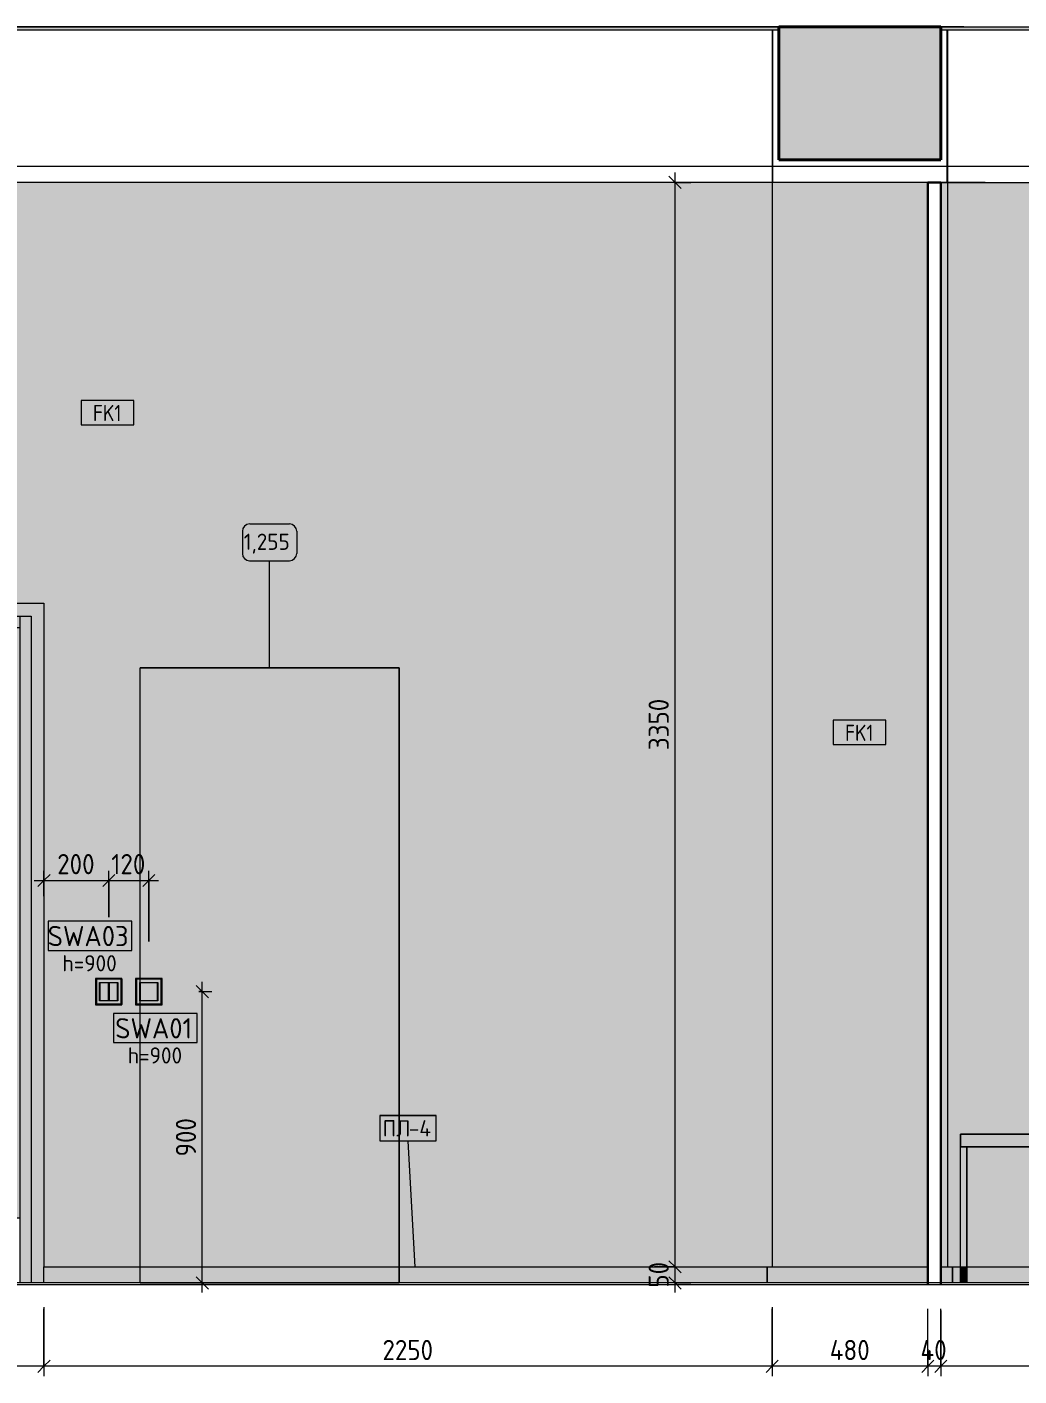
# Model space of a CAD drawing. Header units: millimetres. Extents: x 97900 to 162318, y -1987 to 22028.
# Drawn here: x 137377 to 140441, y 8112 to 12280 of the extents above; entities that cross this region are included whole.
import ezdxf

# ---------------------------------------------------------------- set-up
doc = ezdxf.new("R2010")
doc.units = ezdxf.units.MM
for name, color, linetype, lineweight in [('A-ANNO-DIMS', 7, 'Continuous', 9), ('A-ANNO-DIMS-25', 7, 'Continuous', 9), ('A-CLNG', 7, 'Continuous', 9), ('A-DETL', 7, 'Continuous', 9), ('A-DOOR', 7, 'Continuous', 9), ('A-DOOR-FRAM-1', 7, 'Continuous', 9), ('A-FLOR', 7, 'Continuous', 9), ('A-GENM', 7, 'Continuous', 9), ('A-GENM-IDEN', 7, 'Continuous', 9), ('A-WALL-IDEN', 7, 'Continuous', 9), ('A-WALL-PATT', 7, 'Continuous', 9), ('E-ELEC-FIXT-IDEN', 7, 'Continuous', 9), ('G-ANNO-DIMS', 7, 'Continuous', 9), ('I-FURN-IDEN', 7, 'Continuous', 9), ('I-WALL', 7, 'Continuous', 9), ('Электрические приборы', 7, 'Continuous', 9)]:
    doc.layers.add(name, color=color, linetype=linetype, lineweight=lineweight)
for name, color, linetype, lineweight, true_color in [('A-FLOR-1', 7, 'Continuous', 9, 0x787878), ('A-FLOR-FNSH-2', 7, 'Continuous', 40, 0x3c3c3c), ('A-WALL-5', 7, 'Continuous', 30, 0x3c3c3c), ('I-FURN-5', 7, 'Continuous', 9, 0xc0c0c0), ('I-FURN-7', 7, 'Continuous', 9, 0xacacac), ('I-FURN-8', 7, 'Continuous', 9, 0x9e9e9e), ('I-FURN-9', 7, 'Continuous', 9, 0x949494)]:
    doc.layers.add(name, color=color, linetype=linetype, lineweight=lineweight, true_color=true_color)
doc.layers.add('I-FURN-6', color=7, linetype='Continuous', lineweight=9, true_color=0x7f7f7f, transparency=0.7)
doc.styles.add('GOST Common_5', font='GOST_Common.ttf', dxfattribs={"height": 50})
doc.styles.add('GOST Common_6', font='GOST_Common.ttf', dxfattribs={"width": 0.9, "height": 50})
doc.styles.add('GOST Common_7', font='GOST_Common.ttf', dxfattribs={"height": 62.5})
doc.styles.add('ISOCPEUR_2', font='isocpeur.ttf', dxfattribs={"width": 0.9, "height": 62.5})
doc.dimstyles.new('ISO-2_5_0_9К_БОЛЬШОЙ_1', dxfattribs={"dimscale": 304.8, "dimtxt": 62.248823, "dimasz": 0.123031, "dimexe": 0.098425, "dimexo": 0.246063, "dimgap": 0, "dimtad": 1, "dimdec": 0, "dimrnd": 10, "dimzin": 0, "dimdsep": 46, "dimtxsty": 'ISOCPEUR_2', "dimblk1": 'OBLIQUE', "dimblk2": 'OBLIQUE', "dimsah": 1, "dimcen": 0.09, "dimdle": 0.098425, "dimazin": 0, "dimtfac": 1, "dimtdec": 4, "dimtix": 1, "dimtmove": 0, "dimatfit": 3, "dimfxl": 1, "dimtvp": 1, "dimtolj": 1, "dimtzin": 0, "dimarcsym": 2})

# ---------------------------------------------------------------- blocks, each defined once
blk = doc.blocks.new('110_Дверь_СКБ_2Ст - Д-6_л__ ДОО_Дв_1450x2100h_Дверь из раздевальной в коридор-V31-Развертка 3_35-2')
at = {"layer": 'A-DOOR'}
h = blk.add_hatch(color=256, dxfattribs=at)
h.paths.add_polyline_path([(-109695, 8600), (-108745, 8600), (-108745, 10425), (-109695, 10425), (-109695, 8880.4)])
h.paths.add_polyline_path([(-108822.9, 9235.1), (-108830.3, 9235.5), (-108837.5, 9237.7), (-108843.8, 9241.6), (-108849, 9247), (-108852.7, 9253.5), (-108854.7, 9260.7), (-108854.7, 9268.8), (-108853, 9275.6), (-108849, 9282.8), (-108844.4, 9287.9), (-108838.1, 9292), (-108830.9, 9294.4), (-108823.4, 9295), (-108815.9, 9293.6), (-108809, 9290.4), (-108803.2, 9285.6), (-108798.7, 9279.5), (-108796, 9272.5), (-108795, 9265), (-108796, 9257.5), (-108798.7, 9250.6), (-108803, 9244.6), (-108809, 9239.7), (-108815.5, 9236.5), (-108820.8, 9235.5)])
h.paths.add_polyline_path([(-108824.5, 9365), (-108833.8, 9366.2), (-108841.9, 9369.3), (-108849.2, 9374.7), (-108854.9, 9381.7), (-108858.5, 9390), (-108955, 9390), (-108957.6, 9390.3), (-108960, 9391.3), (-108962.1, 9392.9), (-108963.7, 9395), (-108964.7, 9397.4), (-108965, 9400), (-108964.7, 9402.6), (-108963.7, 9405), (-108962.1, 9407.1), (-108960, 9408.7), (-108957.6, 9409.7), (-108955, 9410), (-108858.5, 9410), (-108854.9, 9418.3), (-108848.3, 9426), (-108841.9, 9430.7), (-108833.5, 9434), (-108824.5, 9435), (-108815.5, 9433.7), (-108807.2, 9430.1), (-108800.1, 9424.6), (-108794.6, 9417.3), (-108791.2, 9409), (-108790, 9400), (-108791.2, 9391), (-108794.6, 9382.7), (-108800.1, 9375.4), (-108807.2, 9369.9), (-108816.6, 9366.2), (-108822.4, 9365.3)])
blk.add_hatch(color=256, dxfattribs=at).paths.add_polyline_path([(-108652, 8600), (-108395, 8600), (-108395, 10425), (-108745, 10425), (-108745, 8600)])
at = {"layer": 'A-DOOR-FRAM-1'}
for points in [[(-109730, 8400), (-109730, 10460), (-108360, 10460), (-108360, 8400), (-108320, 8400), (-108320, 10500), (-109770, 10500), (-109770, 8400)], [(-109695, 8400), (-109695, 10460), (-109730, 10460), (-109730, 8400)], [(-108449.8, 10425), (-108395, 10425), (-108395, 10460), (-109695, 10460), (-109695, 10425), (-108745, 10425)], [(-108360, 8400), (-108360, 10460), (-108395, 10460), (-108395, 8400)]]:
    blk.add_hatch(color=256, dxfattribs=at).paths.add_polyline_path(points)
at = {"layer": 'A-DOOR'}
for p, q in [((-108745, 8600), (-108745, 10425)), ((-108745, 10425), (-108745, 8600)), ((-108955, 9410), (-108825, 9410)), ((-108825, 9390), (-108955, 9390)), ((-108825, 9410), (-108858.5, 9410)), ((-108858.5, 9390), (-108825, 9390)), ((-109695, 8600), (-108745, 8600)), ((-108745, 8600), (-108745, 8400)), ((-108395, 8600), (-108745, 8600)), ((-108745, 8600), (-108745, 8400))]:
    blk.add_line(p, q, dxfattribs=at)
for centre, radius, start, end in [((-108825, 9400), 35, 0, 163.3985), ((-108955, 9400), 10, 90, 270), ((-108825, 9400), 35, 196.6015, 0), ((-108825, 9400), 10, 270, 90), ((-108825, 9400), 10, 270, 90), ((-108825, 9265), 30, 0, 188.1699), ((-108825, 9265), 30, 188.1699, 0)]:
    blk.add_arc(centre, radius, start, end, dxfattribs=at)
at = {"layer": 'A-DOOR-FRAM-1'}
for p, q in [((-109730, 8400), (-109730, 10460)), ((-109730, 10460), (-108360, 10460)), ((-109695, 10425), (-109695, 10460)), ((-109695, 10460), (-109695, 8400)), ((-109695, 10425), (-108395, 10425)), ((-108395, 10460), (-108395, 10425)), ((-108395, 10460), (-108395, 8400)), ((-108360, 10460), (-108360, 8400))]:
    blk.add_line(p, q, dxfattribs=at)
blk = doc.blocks.new('Шкаф параметрический - 1_255-25532301-Развертка 3_35-2')
at = {"layer": 'I-FURN-6'}
h = blk.add_hatch(color=256, dxfattribs=at)
h.paths.add_polyline_path([(-108023.2, 8450), (-107223.2, 8450), (-107223.2, 10300), (-108023.2, 10300), (-108023.2, 9341), (-107955.2, 9341), (-107955.2, 9259), (-108023.2, 9259), (-108023.2, 8517.2)])
h.paths.add_polyline_path([(-107956.2, 9260), (-107956.2, 9340), (-108023.2, 9340), (-108023.2, 9338), (-107958.2, 9338), (-107958.2, 9262), (-108023.2, 9262), (-108023.2, 9260), (-107958.2, 9260)])
h.paths.add_polyline_path([(-107969.2, 9272), (-107968.2, 9272), (-107968.2, 9328), (-108023.2, 9328), (-108023.2, 9327), (-107969.2, 9327), (-107969.2, 9273), (-108023.2, 9273), (-108023.2, 9272)])
h = blk.add_hatch(color=256, dxfattribs=at)
h.paths.add_polyline_path([(-107955.2, 9259), (-107955.2, 9341), (-108023.2, 9341), (-108023.2, 9340), (-107956.2, 9340), (-107956.2, 9260), (-108023.2, 9259.8), (-108023.2, 9259), (-107956.2, 9259)])
h.paths.add_polyline_path([(-107968.2, 9262), (-107958.2, 9262), (-107958.2, 9338), (-108023.2, 9338), (-108023.2, 9328), (-107968.2, 9328), (-107968.2, 9272), (-108023.2, 9271.8), (-108023.2, 9262), (-107969.2, 9262)])
h.paths.add_polyline_path([(-107969.2, 9273), (-107969.2, 9327), (-108023.2, 9327), (-108023.2, 9273)])
blk.add_hatch(color=256, dxfattribs=at).paths.add_polyline_path([(-108023.2, 8400), (-107223.2, 8400), (-107223.2, 8450), (-108023.2, 8450)])
at = {"layer": 'I-FURN-5'}
for p, q in [((-108023.2, 10300), (-107223.2, 10300)), ((-108023.2, 8400), (-108023.2, 10300)), ((-107223.2, 8400), (-107223.2, 10300))]:
    blk.add_line(p, q, dxfattribs=at)
at = {"layer": 'I-FURN-7'}
for p, q in [((-108023.2, 10300), (-107223.2, 10300)), ((-108023.2, 10300), (-107223.2, 10300)), ((-107223.2, 10300), (-108023.2, 10300)), ((-108023.2, 8400), (-108023.2, 10300)), ((-107223.2, 10300), (-107223.2, 8400))]:
    blk.add_line(p, q, dxfattribs=at)
at = {"layer": 'I-FURN-8'}
blk.add_line((-108023.2, 8400), (-107223.2, 8400), dxfattribs=at)
blk = doc.blocks.new('Стол базовый прямоугольный - 1_146-25586992-Развертка 3_35-2')
at = {"layer": 'I-FURN-6'}
for points in [[(-104254.2, 8820), (-104254.2, 8860), (-105489.2, 8860), (-105489.2, 8820), (-104274.2, 8820)], [(-105489.2, 8450), (-105469.2, 8450), (-105469.2, 8820), (-105489.2, 8820)], [(-104274.2, 8450), (-104254.2, 8450), (-104254.2, 8820), (-104274.2, 8820)], [(-105469.2, 8400), (-105469.2, 8450), (-105489.2, 8450), (-105489.2, 8400)], [(-104254.2, 8400), (-104254.2, 8450), (-104274.2, 8450), (-104274.2, 8400)]]:
    blk.add_hatch(color=256, dxfattribs=at).paths.add_polyline_path(points)
at = {"layer": 'I-FURN-5'}
for p, q in [((-105489.2, 8860), (-104254.2, 8860)), ((-105489.2, 8860), (-105489.2, 8820)), ((-104254.2, 8820), (-104254.2, 8860)), ((-104254.2, 8820), (-105489.2, 8820)), ((-105489.2, 8820), (-105469.2, 8820)), ((-105489.2, 8400), (-105489.2, 8820)), ((-105469.2, 8820), (-105469.2, 8400)), ((-104274.2, 8820), (-104254.2, 8820)), ((-104274.2, 8820), (-104274.2, 8400)), ((-104254.2, 8400), (-104254.2, 8820))]:
    blk.add_line(p, q, dxfattribs=at)
at = {"layer": 'I-FURN-7'}
for p, q in [((-104254.2, 8860), (-105489.2, 8860)), ((-105489.2, 8820), (-105489.2, 8860)), ((-104254.2, 8820), (-104254.2, 8860)), ((-105489.2, 8400), (-105489.2, 8820)), ((-105489.2, 8400), (-105489.2, 8820)), ((-105469.2, 8820), (-104274.2, 8820)), ((-105469.2, 8400), (-105469.2, 8820)), ((-105469.2, 8400), (-105469.2, 8820)), ((-104274.2, 8400), (-104274.2, 8820)), ((-104274.2, 8400), (-104274.2, 8820)), ((-104254.2, 8400), (-104254.2, 8820)), ((-104254.2, 8400), (-104254.2, 8820))]:
    blk.add_line(p, q, dxfattribs=at)
at = {"layer": 'I-FURN-8'}
for p, q in [((-105469.2, 8820), (-105489.2, 8820)), ((-105489.2, 8820), (-105469.2, 8820)), ((-105489.2, 8400), (-105489.2, 8820)), ((-105469.2, 8820), (-105469.2, 8400)), ((-104254.2, 8820), (-104274.2, 8820)), ((-104274.2, 8820), (-104254.2, 8820)), ((-104274.2, 8820), (-104274.2, 8400)), ((-104254.2, 8400), (-104254.2, 8820))]:
    blk.add_line(p, q, dxfattribs=at)
at = {"layer": 'I-FURN-9'}
for p, q in [((-105489.2, 8820), (-105469.2, 8820)), ((-105469.2, 8820), (-105489.2, 8820)), ((-104274.2, 8820), (-104254.2, 8820)), ((-104254.2, 8820), (-104274.2, 8820))]:
    blk.add_line(p, q, dxfattribs=at)
blk = doc.blocks.new('Плинтус - Плинтус светлый _сад_-33437187-Развертка 3_35-2')
at = {"layer": 'A-GENM'}
h = blk.add_hatch(color=256, dxfattribs=at)
h.paths.add_polyline_path([(-108023.2, 8400), (-108023.2, 8450), (-108320, 8450), (-108320, 8400)])
h.paths.add_polyline_path([(-107223.2, 8400), (-106086, 8400), (-106086, 8450), (-107223.2, 8450)])
for p, q in [((-108320, 8450), (-108023.2, 8450)), ((-108320, 8400), (-108320, 8450)), ((-108023.2, 8450), (-107223.2, 8450)), ((-107223.2, 8450), (-106086, 8450)), ((-108023.2, 8400), (-108320, 8400)), ((-107223.2, 8400), (-108023.2, 8400)), ((-107081.6, 8400), (-107223.2, 8400))]:
    blk.add_line(p, q, dxfattribs=at)
blk = doc.blocks.new('Плинтус - Плинтус светлый _сад_-33412409-Развертка 3_35-2')
at = {"layer": 'A-GENM'}
blk.add_line((-106086, 8400), (-106086, 8450), dxfattribs=at)
blk = doc.blocks.new('Плинтус - Плинтус светлый _сад_-33409578-Развертка 3_35-2')
at = {"layer": 'A-GENM'}
h = blk.add_hatch(color=256, dxfattribs=at)
h.paths.add_polyline_path([(-105825.2, 8400), (-105590, 8400), (-105590, 8450), (-106086, 8450), (-106086, 8400), (-106050, 8400)])
h.paths.add_polyline_path([(-105550, 8400), (-105514, 8400), (-105514, 8450), (-105550, 8450)])
for p, q in [((-106086, 8450), (-105590, 8450)), ((-106086, 8450), (-106086, 8400)), ((-105550, 8450), (-105514, 8450)), ((-105514, 8400), (-105514, 8450))]:
    blk.add_line(p, q, dxfattribs=at)
blk = doc.blocks.new('Плинтус - Плинтус светлый _сад_-33412410-Развертка 3_35-2')
at = {"layer": 'A-GENM'}
blk.add_line((-105514, 8450), (-105514, 8400), dxfattribs=at)
blk = doc.blocks.new('Плинтус - Плинтус светлый _сад_-33437118-Развертка 3_35-2')
at = {"layer": 'A-GENM'}
h = blk.add_hatch(color=256, dxfattribs=at)
h.paths.add_polyline_path([(-105514, 8400), (-105489.2, 8400), (-105489.2, 8450), (-105514, 8450), (-105514, 8412.5)])
h.paths.add_polyline_path([(-105469.2, 8400), (-104274.2, 8400), (-104274.2, 8450), (-105469.2, 8450), (-105469.2, 8449.7)])
h.paths.add_polyline_path([(-103000, 8400), (-103000, 8450), (-103296.2, 8450), (-103296.2, 8400)])
h.paths.add_polyline_path([(-104196.2, 8400), (-104196.2, 8450), (-104254.2, 8450), (-104254.2, 8400)])
for p, q in [((-105514, 8450), (-105489.2, 8450)), ((-105489.2, 8450), (-105469.2, 8450)), ((-105469.2, 8450), (-104274.2, 8450)), ((-104274.2, 8450), (-104254.2, 8450)), ((-104254.2, 8450), (-104196.2, 8450)), ((-104196.2, 8450), (-103296.2, 8450)), ((-103296.2, 8450), (-103000, 8450)), ((-103000, 8450), (-103000, 8400)), ((-104274.2, 8400), (-104568.9, 8400)), ((-104254.2, 8400), (-104274.2, 8400)), ((-104196.2, 8400), (-104254.2, 8400)), ((-103296.2, 8400), (-104196.2, 8400)), ((-103000, 8400), (-103296.2, 8400))]:
    blk.add_line(p, q, dxfattribs=at)
blk = doc.blocks.new('Switch1 - Svitch х1-27451173-Развертка 3_35-2')
at = {"layer": 'Электрические приборы'}
for points in [[(-108037.2, 9259), (-108023.2, 9259), (-108023.2, 9260), (-108036.2, 9260), (-108036.2, 9340), (-108023.2, 9340.2), (-108023.2, 9341), (-108037.2, 9341), (-108037.2, 9262)], [(-108023.2, 9262), (-108023.2, 9272), (-108024.2, 9272), (-108024.2, 9328), (-108023.2, 9328.2), (-108023.2, 9338), (-108034.2, 9338), (-108034.2, 9262), (-108023.2, 9262)]]:
    blk.add_hatch(color=256, dxfattribs=at).paths.add_polyline_path(points)
for p, q in [((-108023.2, 9341), (-108037.2, 9341)), ((-108037.2, 9341), (-108037.2, 9259)), ((-108036.2, 9260), (-108036.2, 9340)), ((-108036.2, 9340), (-108023.2, 9340)), ((-108023.2, 9338), (-108034.2, 9338)), ((-108034.2, 9338), (-108034.2, 9262)), ((-107955.2, 9341), (-108023.2, 9341)), ((-108023.2, 9340), (-107956.2, 9340)), ((-107958.2, 9338), (-108023.2, 9338)), ((-107958.2, 9262), (-107958.2, 9338)), ((-107956.2, 9340), (-107956.2, 9260)), ((-107955.2, 9259), (-107955.2, 9341)), ((-108024.2, 9272), (-108024.2, 9328)), ((-108024.2, 9328), (-108023.2, 9328)), ((-108023.2, 9328), (-107968.2, 9328)), ((-107969.2, 9327), (-108023.2, 9327)), ((-108023.2, 9327), (-108023.2, 9273)), ((-107969.2, 9273), (-107969.2, 9327)), ((-107968.2, 9328), (-107968.2, 9272)), ((-108037.2, 9259), (-108023.2, 9259)), ((-108023.2, 9260), (-108036.2, 9260)), ((-108034.2, 9262), (-108023.2, 9262)), ((-108023.2, 9272), (-108024.2, 9272)), ((-108023.2, 9273), (-107969.2, 9273)), ((-107968.2, 9272), (-108023.2, 9272)), ((-108023.2, 9262), (-107958.2, 9262)), ((-107956.2, 9260), (-108023.2, 9260)), ((-108023.2, 9259), (-107955.2, 9259))]:
    blk.add_line(p, q, dxfattribs=at)
blk = doc.blocks.new('Switch1 - Svitch х2-27451159-Развертка 3_35-2')
at = {"layer": 'Электрические приборы'}
h = blk.add_hatch(color=256, dxfattribs=at)
h.paths.add_polyline_path([(-108161, 9259), (-108079, 9259), (-108079, 9341), (-108161, 9341), (-108161, 9262)])
h.paths.add_polyline_path([(-108080, 9260), (-108160, 9260), (-108160, 9340), (-108080, 9340), (-108080, 9262)])
h = blk.add_hatch(color=256, dxfattribs=at)
h.paths.add_polyline_path([(-108148, 9262), (-108082, 9262), (-108082, 9338), (-108158, 9338), (-108158, 9262)])
h.paths.add_polyline_path([(-108121, 9272), (-108148, 9272), (-108148, 9328), (-108092, 9328), (-108092, 9272), (-108119, 9272)])
blk.add_hatch(color=256, dxfattribs=at).paths.add_polyline_path([(-108093, 9273), (-108093, 9327), (-108147, 9327), (-108147, 9273)])
for p, q in [((-108079, 9341), (-108161, 9341)), ((-108161, 9341), (-108161, 9259)), ((-108160, 9260), (-108160, 9340)), ((-108160, 9340), (-108080, 9340)), ((-108082, 9338), (-108158, 9338)), ((-108158, 9338), (-108158, 9262)), ((-108082, 9338), (-108158, 9338)), ((-108158, 9338), (-108158, 9262)), ((-108082, 9262), (-108082, 9338)), ((-108082, 9262), (-108082, 9338)), ((-108080, 9340), (-108080, 9260)), ((-108079, 9259), (-108079, 9341)), ((-108148, 9272), (-108148, 9328)), ((-108148, 9328), (-108092, 9328)), ((-108148, 9272), (-108148, 9328)), ((-108148, 9328), (-108092, 9328)), ((-108121, 9327), (-108147, 9327)), ((-108147, 9327), (-108147, 9273)), ((-108093, 9327), (-108147, 9327)), ((-108147, 9327), (-108147, 9273)), ((-108121, 9273), (-108121, 9327)), ((-108119, 9327), (-108119, 9273)), ((-108093, 9327), (-108119, 9327)), ((-108093, 9273), (-108093, 9327)), ((-108093, 9273), (-108093, 9327)), ((-108092, 9328), (-108092, 9272)), ((-108092, 9328), (-108092, 9272)), ((-108161, 9259), (-108079, 9259)), ((-108080, 9260), (-108160, 9260)), ((-108158, 9262), (-108082, 9262)), ((-108158, 9262), (-108082, 9262)), ((-108092, 9272), (-108148, 9272)), ((-108092, 9272), (-108148, 9272)), ((-108147, 9273), (-108121, 9273)), ((-108147, 9273), (-108093, 9273)), ((-108119, 9273), (-108093, 9273))]:
    blk.add_line(p, q, dxfattribs=at)
blk = doc.blocks.new('DIMBLOCK27-Развертка 3_35-2')
at = {"layer": 'A-ANNO-DIMS-25'}
for p, q in [((140199.3, 8142.5), (140199.3, 8320)), ((140199.3, 8315), (140199.3, 8112.5)), ((142749.3, 8325), (142749.3, 8112.5)), ((142749.3, 8142.5), (142749.3, 8320)), ((142749.3, 8142.5), (140169.3, 8142.5))]:
    blk.add_line(p, q, dxfattribs=at)
at = {"layer": 'A-ANNO-DIMS-25', "lineweight": 20}
for p, q in [((140199.3, 8142.5), (140180.6, 8123.7)), ((140199.3, 8142.5), (140218.1, 8161.2)), ((142749.3, 8142.5), (142730.6, 8123.7)), ((142749.3, 8142.5), (142768.1, 8161.2))]:
    blk.add_line(p, q, dxfattribs=at)
at = {"layer": 'A-ANNO-DIMS-25', "color": 0, "insert": (141395.3, 8224.1), "char_height": 62.5, "width": 189.619, "attachment_point": 1, "line_spacing_factor": 1.149209, "style": 'ISOCPEUR_2'}
blk.add_mtext('2550', dxfattribs=at)
blk = doc.blocks.new('_Oblique')
at = {"color": 0, "linetype": 'ByBlock', "lineweight": -2}
blk.add_line((-0.5, -0.5), (0.5, 0.5), dxfattribs=at)
blk = doc.blocks.new('DIMBLOCK28-Развертка 3_35-2')
at = {"layer": 'A-ANNO-DIMS-25'}
for p, q in [((140159.3, 8142.5), (140159.3, 8320)), ((140199.3, 8142.5), (140199.3, 8320)), ((140199.3, 8315), (140199.3, 8112.5)), ((140159.3, 8195), (140159.3, 8112.5)), ((140229.3, 8142.5), (140159.3, 8142.5))]:
    blk.add_line(p, q, dxfattribs=at)
at = {"layer": 'A-ANNO-DIMS-25', "lineweight": 20}
for p, q in [((140159.3, 8142.5), (140140.6, 8123.7)), ((140159.3, 8142.5), (140178.1, 8161.2)), ((140199.3, 8142.5), (140180.6, 8123.7)), ((140199.3, 8142.5), (140218.1, 8161.2))]:
    blk.add_line(p, q, dxfattribs=at)
at = {"layer": 'A-ANNO-DIMS-25', "color": 0, "insert": (140136.8, 8224.1), "char_height": 62.5, "width": 101.992, "attachment_point": 1, "line_spacing_factor": 1.149209, "style": 'ISOCPEUR_2'}
blk.add_mtext('40', dxfattribs=at)
blk = doc.blocks.new('DIMBLOCK29-Развертка 3_35-2')
at = {"layer": 'A-ANNO-DIMS-25'}
for p, q in [((139678.3, 8325), (139678.3, 8112.5)), ((139678.3, 8142.5), (139678.3, 8320)), ((140159.3, 8142.5), (140159.3, 8320)), ((140159.3, 8195), (140159.3, 8112.5)), ((140159.3, 8142.5), (139678.3, 8142.5))]:
    blk.add_line(p, q, dxfattribs=at)
at = {"layer": 'A-ANNO-DIMS-25', "lineweight": 20}
for p, q in [((139678.3, 8142.5), (139659.6, 8123.7)), ((139678.3, 8142.5), (139697.1, 8161.2)), ((140159.3, 8142.5), (140140.6, 8123.7)), ((140159.3, 8142.5), (140178.1, 8161.2))]:
    blk.add_line(p, q, dxfattribs=at)
at = {"layer": 'A-ANNO-DIMS-25', "color": 0, "insert": (139856.6, 8224.1), "char_height": 62.5, "width": 149.397, "attachment_point": 1, "line_spacing_factor": 1.149209, "style": 'ISOCPEUR_2'}
blk.add_mtext('480', dxfattribs=at)
blk = doc.blocks.new('DIMBLOCK30-Развертка 3_35-2')
at = {"layer": 'A-ANNO-DIMS-25'}
for p, q in [((137429.3, 8325), (137429.3, 8112.5)), ((137429.3, 8142.5), (137429.3, 8320)), ((139678.3, 8325), (139678.3, 8112.5)), ((139678.3, 8142.5), (139678.3, 8320)), ((139678.3, 8142.5), (137429.3, 8142.5))]:
    blk.add_line(p, q, dxfattribs=at)
at = {"layer": 'A-ANNO-DIMS-25', "lineweight": 20}
for p, q in [((137429.3, 8142.5), (137410.6, 8123.7)), ((137429.3, 8142.5), (137448.1, 8161.2)), ((139678.3, 8142.5), (139659.6, 8123.7)), ((139678.3, 8142.5), (139697.1, 8161.2))]:
    blk.add_line(p, q, dxfattribs=at)
at = {"layer": 'A-ANNO-DIMS-25', "color": 0, "insert": (138474.8, 8224.1), "char_height": 62.5, "width": 189.619, "attachment_point": 1, "line_spacing_factor": 1.149209, "style": 'ISOCPEUR_2'}
blk.add_mtext('2250', dxfattribs=at)
blk = doc.blocks.new('DIMBLOCK31-Развертка 3_35-2')
at = {"layer": 'A-ANNO-DIMS-25'}
for p, q in [((135979.3, 8325), (135979.3, 8112.5)), ((135979.3, 8142.5), (135979.3, 8320)), ((137429.3, 8325), (137429.3, 8112.5)), ((137429.3, 8142.5), (137429.3, 8320)), ((137429.3, 8142.5), (135979.3, 8142.5))]:
    blk.add_line(p, q, dxfattribs=at)
at = {"layer": 'A-ANNO-DIMS-25', "lineweight": 20}
for p, q in [((135979.3, 8142.5), (135960.6, 8123.7)), ((135979.3, 8142.5), (135998.1, 8161.2)), ((137429.3, 8142.5), (137410.6, 8123.7)), ((137429.3, 8142.5), (137448.1, 8161.2))]:
    blk.add_line(p, q, dxfattribs=at)
at = {"layer": 'A-ANNO-DIMS-25', "color": 0, "insert": (136627.7, 8224.1), "char_height": 62.5, "width": 183.873, "attachment_point": 1, "line_spacing_factor": 1.149209, "style": 'ISOCPEUR_2'}
blk.add_mtext('1450', dxfattribs=at)
blk = doc.blocks.new('DIMBLOCK33-Развертка 3_35-2')
at = {"layer": 'A-ANNO-DIMS-25'}
for p, q in [((137429.3, 9594.9), (137429.3, 9673.4)), ((137629.3, 9529.8), (137629.3, 9673.4)), ((137399.3, 9643.4), (137629.3, 9643.4)), ((137429.3, 9643.4), (137429.3, 9594.9)), ((137629.3, 9643.4), (137629.3, 9529.8))]:
    blk.add_line(p, q, dxfattribs=at)
at = {"layer": 'A-ANNO-DIMS-25', "lineweight": 20}
for p, q in [((137429.3, 9643.4), (137410.6, 9624.7)), ((137429.3, 9643.4), (137448.1, 9662.2)), ((137629.3, 9643.4), (137610.6, 9624.7)), ((137629.3, 9643.4), (137648.1, 9662.2))]:
    blk.add_line(p, q, dxfattribs=at)
at = {"layer": 'A-ANNO-DIMS-25', "color": 0, "insert": (137470.1, 9725.1), "char_height": 62.5, "width": 142.215, "attachment_point": 1, "line_spacing_factor": 1.149209, "style": 'ISOCPEUR_2'}
blk.add_mtext('200', dxfattribs=at)
blk = doc.blocks.new('DIMBLOCK34-Развертка 3_35-2')
at = {"layer": 'A-ANNO-DIMS-25'}
for p, q in [((137629.3, 9529.8), (137629.3, 9673.4)), ((137753.1, 9455), (137753.1, 9673.4)), ((137629.3, 9643.4), (137783.1, 9643.4)), ((137629.3, 9643.4), (137629.3, 9529.8)), ((137753.1, 9643.4), (137753.1, 9455))]:
    blk.add_line(p, q, dxfattribs=at)
at = {"layer": 'A-ANNO-DIMS-25', "lineweight": 20}
for p, q in [((137629.3, 9643.4), (137610.6, 9624.7)), ((137629.3, 9643.4), (137648.1, 9662.2)), ((137753.1, 9643.4), (137734.3, 9624.7)), ((137753.1, 9643.4), (137771.8, 9662.2))]:
    blk.add_line(p, q, dxfattribs=at)
at = {"layer": 'A-ANNO-DIMS-25', "color": 0, "insert": (137637.3, 9725.1), "char_height": 62.5, "width": 129.286, "attachment_point": 1, "line_spacing_factor": 1.149209, "style": 'ISOCPEUR_2'}
blk.add_mtext('120', dxfattribs=at)
blk = doc.blocks.new('DIMBLOCK35-Развертка 3_35-2')
at = {"layer": 'A-ANNO-DIMS-25', "lineweight": 20}
for p, q in [((137918.3, 9300), (137899.5, 9318.8)), ((137918.3, 9300), (137937, 9281.2)), ((137918.3, 8400), (137899.5, 8418.7)), ((137918.3, 8400), (137937, 8381.2))]:
    blk.add_line(p, q, dxfattribs=at)
at = {"layer": 'A-ANNO-DIMS-25'}
for p, q in [((137908.1, 9300), (137948.3, 9300)), ((137918.3, 9300), (137908.1, 9300)), ((137918.3, 8370), (137918.3, 9330)), ((137966.8, 8400), (137888.3, 8400)), ((137918.3, 8400), (137966.8, 8400))]:
    blk.add_line(p, q, dxfattribs=at)
at = {"layer": 'A-ANNO-DIMS-25', "color": 0, "insert": (137836.6, 8790.7), "char_height": 62.5, "width": 142.215, "attachment_point": 1, "rotation": 90, "line_spacing_factor": 1.149209, "style": 'ISOCPEUR_2'}
blk.add_mtext('900', dxfattribs=at)
blk = doc.blocks.new('DIMBLOCK36-Развертка 3_35-2')
at = {"layer": 'A-ANNO-DIMS-25', "lineweight": 20}
for p, q in [((139378.6, 8450), (139359.8, 8468.7)), ((139378.6, 8400), (139359.8, 8418.7)), ((139378.6, 8450), (139397.3, 8431.2)), ((139378.6, 8400), (139397.3, 8381.2))]:
    blk.add_line(p, q, dxfattribs=at)
at = {"layer": 'A-ANNO-DIMS-25'}
for p, q in [((139314.8, 8450), (139408.6, 8450)), ((139378.6, 8450), (139314.8, 8450)), ((139378.6, 8370), (139378.6, 8450)), ((139427, 8400), (139348.6, 8400)), ((139378.6, 8400), (139427, 8400))]:
    blk.add_line(p, q, dxfattribs=at)
at = {"layer": 'A-ANNO-DIMS-25', "color": 0, "insert": (139296.9, 8385.5), "char_height": 62.5, "width": 94.81, "attachment_point": 1, "rotation": 90, "line_spacing_factor": 1.149209, "style": 'ISOCPEUR_2'}
blk.add_mtext('50', dxfattribs=at)
blk = doc.blocks.new('DIMBLOCK37-Развертка 3_35-2')
at = {"layer": 'A-ANNO-DIMS-25'}
for p, q in [((139427, 11800), (139348.6, 11800)), ((139378.6, 8450), (139378.6, 11830)), ((139378.6, 11800), (139427, 11800)), ((139314.8, 8450), (139408.6, 8450)), ((139378.6, 8450), (139314.8, 8450))]:
    blk.add_line(p, q, dxfattribs=at)
at = {"layer": 'A-ANNO-DIMS-25', "lineweight": 20}
for p, q in [((139378.6, 11800), (139359.8, 11818.8)), ((139378.6, 11800), (139397.3, 11781.2)), ((139378.6, 8450), (139359.8, 8468.7)), ((139378.6, 8450), (139397.3, 8431.2))]:
    blk.add_line(p, q, dxfattribs=at)
at = {"layer": 'A-ANNO-DIMS-25', "color": 0, "insert": (139296.9, 10046), "char_height": 62.5, "width": 189.619, "attachment_point": 1, "rotation": 90, "line_spacing_factor": 1.149209, "style": 'ISOCPEUR_2'}
blk.add_mtext('3350', dxfattribs=at)
blk = doc.blocks.new('М_стена_0001 - Типоразмер_без рамки-25382661-Развертка 3_35-2')
at = {"layer": 'A-WALL-IDEN'}
for p, q in [((-104188, 10138.1), (-104351.2, 10138.1)), ((-104351.2, 10138.1), (-104351.2, 10063.1)), ((-104188, 10063.1), (-104188, 10138.1)), ((-104351.2, 10063.1), (-104188, 10063.1))]:
    blk.add_line(p, q, dxfattribs=at)
blk = doc.blocks.new('Mark Reiling - Mark Reiling-26174330-Развертка 3_35-2')
at = {"layer": 'A-GENM-IDEN'}
for p, q in [((-107282.2, 8917.8), (-107282.2, 8839)), ((-107282.2, 8917.8), (-107108.8, 8917.8)), ((-107108.8, 8917.8), (-107282.2, 8917.8)), ((-107282.2, 8917.8), (-107282.2, 8839)), ((-107108.8, 8839), (-107108.8, 8917.8)), ((-107108.8, 8839), (-107108.8, 8917.8)), ((-107282.2, 8839), (-107108.8, 8839)), ((-107282.2, 8839), (-107108.8, 8839))]:
    blk.add_line(p, q, dxfattribs=at)
blk = doc.blocks.new('М_силовых электроприборов_РАЗВЕРТКИ - Типоразмер_примечание-27444908-Развертка 3_35-2')
at = {"layer": 'E-ELEC-FIXT-IDEN'}
for p, q in [((-108049, 9517.4), (-108307.3, 9517.4)), ((-108307.3, 9517.4), (-108307.3, 9427.3)), ((-108049, 9427.3), (-108049, 9517.4)), ((-108307.3, 9427.3), (-108049, 9427.3))]:
    blk.add_line(p, q, dxfattribs=at)
blk = doc.blocks.new('Марка_Мебель - В прямоуг_Balcon_Марка-25523697-Развертка 3_35-2')
at = {"layer": 'I-FURN-IDEN'}
for p, q in [((-110166.6, 8931.9), (-110043.9, 8931.9)), ((-110189.1, 8909.4), (-110189.1, 8840.4)), ((-110021.4, 8909.4), (-110021.4, 8840.6)), ((-110166.8, 8818.1), (-110043.9, 8818.1))]:
    blk.add_line(p, q, dxfattribs=at)
for centre, radius, start, end in [((-110166.6, 8909.4), 22.5, 90, 180), ((-110043.9, 8909.4), 22.5, 0, 90), ((-110166.8, 8840.4), 22.3, 180, 270), ((-110043.9, 8840.6), 22.5, 270, 0)]:
    blk.add_arc(centre, radius, start, end, dxfattribs=at)

msp = doc.modelspace()

# ---------------------------------------------------------------- hatches: boundary and pattern name
at = {"layer": 'A-FLOR-1'}
h = msp.add_hatch(dxfattribs=at)
h.set_pattern_fill('FP_14', color=256, style=0, pattern_type=2)
h.set_pattern_definition([(45, (245517.03, 0), (-14.2559798, 14.2559798), []), (45, (245531.285, 0), (-14.2559798, 14.2559798), [25.202, -5.04, 0.8382, -4.202])])
h.paths.add_polyline_path([(139924.1, 11870), (140199.3, 11870), (140199.3, 12280), (139699.3, 12280), (139699.3, 11870)])
h.paths.add_polyline_path([(134919.3, 11870), (135199.3, 11870), (135199.3, 12280), (134899.3, 12280), (134899.3, 11870)])
at = {"layer": 'A-WALL-PATT'}
msp.add_hatch(color=256, dxfattribs=at).paths.add_polyline_path([(140219.3, 8450), (140220.3, 8450), (140220.3, 12270), (140219.3, 12270), (140219.3, 9501.3)])
h = msp.add_hatch(color=256, dxfattribs=at)
h.paths.add_polyline_path([(139624.8, 8450), (139678.3, 8450), (139678.3, 11800), (135900.3, 11800), (135900.3, 8450), (135979.3, 8450), (135979.3, 10500), (137429.3, 10500), (137429.3, 8450), (137726.1, 8450), (137726.1, 9259), (137712.1, 9259), (137712.1, 9341), (137726.1, 9341), (137726.1, 10300), (138526.1, 10300), (138526.1, 8450), (139295.9, 8450)])
h.paths.add_polyline_path([(137588.3, 9259), (137588.3, 9341), (137670.3, 9341), (137670.3, 9259), (137589.3, 9259)])
h.paths.add_polyline_path([(137589.3, 9260), (137669.3, 9260), (137669.3, 9340), (137589.3, 9340), (137589.3, 9262)])
h.paths.add_polyline_path([(137713.1, 9260), (137726.1, 9260), (137726.1, 9262), (137715.1, 9262), (137715.1, 9338), (137726.1, 9338), (137726.1, 9340), (137713.1, 9340), (137713.1, 9262)])
h.paths.add_polyline_path([(137591.3, 9262), (137591.3, 9338), (137667.3, 9338), (137667.3, 9262), (137601.3, 9262)])
h.paths.add_polyline_path([(137657.3, 9272), (137657.3, 9328), (137601.3, 9328), (137601.3, 9272), (137656.3, 9272)])
h.paths.add_polyline_path([(137726.1, 9272), (137726.1, 9272), (137726.1, 9328), (137725.1, 9328), (137725.1, 9272), (137725.5, 9272)])
h.paths.add_polyline_path([(137602.3, 9273), (137602.3, 9327), (137656.3, 9327), (137656.3, 9273), (137628.3, 9273)])
h = msp.add_hatch(color=256, dxfattribs=at)
h.paths.add_polyline_path([(139924.1, 8450), (140159.3, 8450), (140159.3, 11800), (139678.3, 11800), (139678.3, 8450), (139699.3, 8450)])
h.paths.add_polyline_path([(140219.3, 8450), (140219.3, 11800), (140199.3, 11800), (140199.3, 8450), (140199.8, 8450)])
h = msp.add_hatch(color=256, dxfattribs=at)
h.paths.add_polyline_path([(140280.1, 8450), (141475.1, 8450), (141475.1, 8820), (140280.1, 8820), (140280.1, 8450.5)])
h.paths.add_polyline_path([(144199.3, 8450), (144469, 8450), (144469, 10300), (144628.3, 10300), (144628.3, 11800), (140220.3, 11800), (140220.3, 8450), (140260.1, 8450), (140260.1, 8860), (141495.1, 8860), (141495.1, 8450), (141553.1, 8450), (141553.1, 9050), (142453.1, 9050), (142453.1, 8450), (142749.3, 8450), (142749.3, 10500), (144199.3, 10500), (144199.3, 8880.4)])
at = {"layer": 'I-WALL'}
h = msp.add_hatch(color=256, dxfattribs=at)
h.paths.add_polyline_path([(140199.3, 12270), (144649.3, 12270), (144649.3, 12280), (140199.3, 12280)])
h.paths.add_polyline_path([(135899.3, 12270), (139699.3, 12270), (139699.3, 12280), (135879.3, 12280), (135879.3, 12270)])

# ---------------------------------------------------------------- linework, layer by layer
at = {"layer": 'A-CLNG'}
msp.add_line((140199.3, 11800), (144928.3, 11800), dxfattribs=at)
at = {"layer": 'A-DETL'}
msp.add_line((134919.3, 11850), (144929.3, 11850), dxfattribs=at)
at = {"layer": 'A-FLOR'}
for p, q in [((135199.3, 12280), (144949.4, 12280)), ((135306.7, 8395), (144929.3, 8395)), ((144928.3, 8400), (135325.3, 8400))]:
    msp.add_line(p, q, dxfattribs=at)
at = {"layer": 'A-FLOR-FNSH-2'}
for p, q in [((140199.3, 12280), (139699.3, 12280)), ((139699.3, 12280), (139699.3, 11870)), ((140199.3, 11870), (140199.3, 12280)), ((139699.3, 11870), (140199.3, 11870))]:
    msp.add_line(p, q, dxfattribs=at)
at = {"layer": 'A-GENM-IDEN'}
msp.add_line((138576.3, 8450), (138553.8, 8838), dxfattribs=at)
at = {"layer": 'A-WALL-5'}
for p, q in [((140159.3, 11800), (140159.3, 8394.7)), ((140199.3, 11800), (140159.3, 11800)), ((140199.3, 8394.7), (140199.3, 11800))]:
    msp.add_line(p, q, dxfattribs=at)
at = {"layer": 'G-ANNO-DIMS'}
for p, q in [((140068.9, 12280), (134771.7, 12280)), ((140270.9, 12280), (140068.9, 12280)), ((140064.8, 11800), (134761.2, 11800)), ((140336.9, 11800), (140064.8, 11800)), ((140049.5, 8400), (134757.2, 8400)), ((140317.4, 8400), (140049.5, 8400))]:
    msp.add_line(p, q, dxfattribs=at)
at = {"layer": 'I-FURN-IDEN'}
msp.add_line((138126.1, 10300), (138126.1, 10631), dxfattribs=at)
at = {"layer": 'I-WALL'}
for p, q in [((139699.3, 12270), (135199.3, 12270)), ((139678.3, 12270), (139678.3, 8450)), ((139679.3, 12270), (139679.3, 11800)), ((144929.3, 12270), (140199.3, 12270)), ((140219.3, 11800), (140219.3, 12270)), ((140220.3, 12270), (140220.3, 8450)), ((140159.3, 11800), (134920.3, 11800)), ((135979.3, 10500), (137429.3, 10500)), ((137429.3, 10500), (137429.3, 8450))]:
    msp.add_line(p, q, dxfattribs=at)

# ---------------------------------------------------------------- block references
at = {"layer": 'A-DOOR'}
msp.add_blockref('110_Дверь_СКБ_2Ст - Д-6_л__ ДОО_Дв_1450x2100h_Дверь из раздевальной в коридор-V31-Развертка 3_35-2', (245749.3, 0), dxfattribs=at)
at = {"layer": 'A-GENM'}
for name in ['Плинтус - Плинтус светлый _сад_-33437187-Развертка 3_35-2', 'Плинтус - Плинтус светлый _сад_-33412409-Развертка 3_35-2', 'Плинтус - Плинтус светлый _сад_-33409578-Развертка 3_35-2', 'Плинтус - Плинтус светлый _сад_-33412410-Развертка 3_35-2', 'Плинтус - Плинтус светлый _сад_-33437118-Развертка 3_35-2']:
    msp.add_blockref(name, (245749.3, 0), dxfattribs=at)
at = {"layer": 'A-GENM-IDEN'}
msp.add_blockref('Mark Reiling - Mark Reiling-26174330-Развертка 3_35-2', (245749.3, 0), dxfattribs=at)
at = {"layer": 'A-WALL-IDEN'}
for p in [(241894.9, 987.8), (244218.2, 0)]:
    msp.add_blockref('М_стена_0001 - Типоразмер_без рамки-25382661-Развертка 3_35-2', p, dxfattribs=at)
at = {"layer": 'E-ELEC-FIXT-IDEN'}
for p in [(245749.3, 0), (245951.3, -284.8)]:
    msp.add_blockref('М_силовых электроприборов_РАЗВЕРТКИ - Типоразмер_примечание-27444908-Развертка 3_35-2', p, dxfattribs=at)
at = {"layer": 'I-FURN-5'}
msp.add_blockref('Шкаф параметрический - 1_255-25532301-Развертка 3_35-2', (245749.3, 0), dxfattribs=at)
at = {"layer": 'I-FURN-7'}
msp.add_blockref('Стол базовый прямоугольный - 1_146-25586992-Развертка 3_35-2', (245749.3, 0), dxfattribs=at)
at = {"layer": 'I-FURN-IDEN'}
msp.add_blockref('Марка_Мебель - В прямоуг_Balcon_Марка-25523697-Развертка 3_35-2', (248231.4, 1812.9), dxfattribs=at)
at = {"layer": 'Электрические приборы'}
for name in ['Switch1 - Svitch х2-27451159-Развертка 3_35-2', 'Switch1 - Svitch х1-27451173-Развертка 3_35-2']:
    msp.add_blockref(name, (245749.3, 0), dxfattribs=at)

# ---------------------------------------------------------------- texts
at = {"layer": 'A-GENM-IDEN', "char_height": 50, "attachment_point": 1, "style": 'GOST Common_5'}
for s, insert, width in [('ПЛ', (138475.3, 8902.8), 98.207), ('-4', (138556.3, 8902.8), 94.198)]:
    msp.add_mtext(s, dxfattribs=dict(at, insert=insert, width=width))
at = {"layer": 'A-WALL-IDEN', "char_height": 50, "width": 111.835, "attachment_point": 1, "style": 'GOST Common_6'}
for insert in [(137580.5, 11112.3), (139903.7, 10124.5)]:
    msp.add_mtext('FK1', dxfattribs=dict(at, insert=insert))
at = {"layer": 'E-ELEC-FIXT-IDEN', "attachment_point": 1}
for s, insert, char_height, width, style in [('SWA03', (137440.7, 9502.9), 62.5, 320.675, 'GOST Common_7'), ('h=900', (137486, 9412.6), 50, 220.464, 'GOST Common_5'), ('SWA01', (137649.3, 9218), 62.5, 304.641, 'GOST Common_7'), ('h=900', (137688, 9127.8), 50, 220.464, 'GOST Common_5')]:
    msp.add_mtext(s, dxfattribs=dict(at, insert=insert, char_height=char_height, width=width, style=style))
at = {"layer": 'I-FURN-IDEN', "insert": (138046.4, 10714.7), "char_height": 50, "width": 184.388, "attachment_point": 1, "style": 'GOST Common_5'}
msp.add_mtext('1,255', dxfattribs=at)

# ---------------------------------------------------------------- dimensions: what is measured, and where the dimension line sits
at = {"layer": 'A-ANNO-DIMS'}
for base, p1, p2, override, picture, middle in [((139378.6, 11800), (139389.8, 8450), (139352, 11800), {"dimpost": '<>', "dimfxl": 3350.21304}, 'DIMBLOCK37-Развертка 3_35-2', (139347.3, 10125)), ((137918.3, 9300), (137891.8, 8400), (137833.1, 9300), {"dimpost": '<>', "dimfxl": 901.911953}, 'DIMBLOCK35-Развертка 3_35-2', (137887, 8850)), ((139378.6, 8450), (139352, 8400), (139389.8, 8450), {"dimpost": '<>', "dimfxl": 62.669093}, 'DIMBLOCK36-Развертка 3_35-2', (139347.3, 8425))]:
    dim = msp.add_linear_dim(base=base, p1=p1, p2=p2, angle=90, dimstyle='ISO-2_5_0_9К_БОЛЬШОЙ_1', override=override, dxfattribs=at)
    dim.commit()
    dim.dimension.update_dxf_attribs({"geometry": picture, "text_midpoint": middle})
for base, p1, p2, override, picture, middle in [((137629.3, 9643.4), (137429.3, 9669.9), (137629.3, 9454.8), {"dimpost": '<>', "dimfxl": 293.768927}, 'DIMBLOCK33-Развертка 3_35-2', (137529.3, 9674.7)), ((137753.1, 9643.4), (137629.3, 9454.8), (137753.1, 9380), {"dimpost": '<>', "dimfxl": 144.582164}, 'DIMBLOCK34-Развертка 3_35-2', (137691.2, 9674.7)), ((135979.3, 8142.5), (137429.3, 8400), (135979.3, 8400), {"dimpost": '<>', "dimfxl": 1450}, 'DIMBLOCK31-Развертка 3_35-2', (136704.3, 8173.7)), ((137429.3, 8142.5), (139678.3, 8400), (137429.3, 8400), {"dimpost": '<>', "dimfxl": 2249}, 'DIMBLOCK30-Развертка 3_35-2', (138553.8, 8173.7)), ((139678.3, 8142.5), (140159.3, 8270), (139678.3, 8400), {"dimpost": '<>', "dimfxl": 498.257965}, 'DIMBLOCK29-Развертка 3_35-2', (139918.8, 8173.7)), ((140159.3, 8142.5), (140199.3, 8390), (140159.3, 8270), {"dimpost": '<>', "dimfxl": 126.528165}, 'DIMBLOCK28-Развертка 3_35-2', (140179.3, 8173.7)), ((140199.3, 8142.5), (142749.3, 8400), (140199.3, 8390), {"dimpost": '<>', "dimfxl": 2550.019437}, 'DIMBLOCK27-Развертка 3_35-2', (141474.3, 8173.7))]:
    dim = msp.add_linear_dim(base=base, p1=p1, p2=p2, dimstyle='ISO-2_5_0_9К_БОЛЬШОЙ_1', override=override, dxfattribs=at)
    dim.commit()
    dim.dimension.update_dxf_attribs({"geometry": picture, "text_midpoint": middle})

doc.saveas('drawing.dxf')
